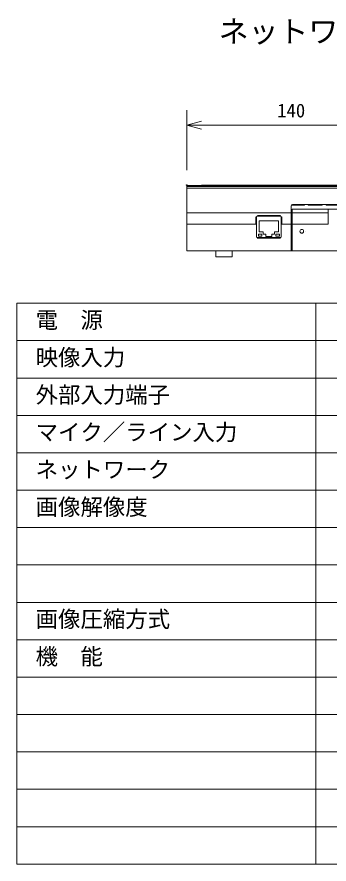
# Model space of a CAD drawing. Units: millimetres, scale not verified. Extents: x -63 to 62, y -56 to 57.
# Drawn here: x -62.5 to -20.7, y -56.5 to 56.8 of the extents above; entities that cross this region are included whole.
import ezdxf
from ezdxf.enums import TextEntityAlignment as Align

# ---------------------------------------------------------------- set-up
doc = ezdxf.new("R2010")
doc.units = ezdxf.units.MM
doc.header["$LTSCALE"] = 0.125
doc.header["$PDMODE"] = 32
doc.header["$PDSIZE"] = 0.025
for name, color, linetype, lineweight in [('0-0_0', 7, 'Continuous', 18), ('0-1_WAKU', 1, 'Continuous', 18), ('0-4_GAIKEI', 1, 'Continuous', 18), ('0-5_SUNPO', 7, 'Continuous', 18)]:
    doc.layers.add(name, color=color, linetype=linetype, lineweight=lineweight)
doc.layers.add('0-2_MOJI1', color=7, linetype='Continuous')
doc.layers.add('0-6_DEFPOINTS', color=7, linetype='Continuous')
doc.styles.add('ＭＳ ゴシック', font='')
doc.styles.get('ＭＳ ゴシック').set_extended_font_data('MS Gothic')

# ---------------------------------------------------------------- blocks, each defined once
blk = doc.blocks.new('_OPEN30')
at = {"layer": '0-0_0'}
blk.add_line((0, 0), (-1, 0), dxfattribs=at)
blk.add_lwpolyline([(-1, 0.26795), (0, 0), (-1, -0.26795)], dxfattribs=at)
blk = doc.blocks.new('D5')
at = {"layer": '0-5_SUNPO'}
for p, q in [((-36.7332, 39.2495), (-36.7332, 47.2495)), ((-8.7532, 39.2495), (-8.7532, 47.2495)), ((-34.7332, 45.2495), (-10.7532, 45.2495))]:
    blk.add_line(p, q, dxfattribs=at)
at = {"layer": '0-6_DEFPOINTS'}
for p in [(-8.7532, 45.2495), (-36.7332, 37.2495), (-8.7532, 37.2495)]:
    blk.add_point(p, dxfattribs=at)
at = {"layer": '0-5_SUNPO', "xscale": 2, "yscale": 2, "rotation": 180}
blk.add_blockref('_OPEN30', (-36.7332, 45.2495), dxfattribs=at)
at = {"layer": '0-5_SUNPO', "xscale": 2, "yscale": 2}
blk.add_blockref('_OPEN30', (-8.7532, 45.2495), dxfattribs=at)
at = {"layer": '0-5_SUNPO', "style": 'ＭＳ ゴシック'}
blk.add_text('140', height=1.833, dxfattribs=at).set_placement((-24.6182, 45.7495), align=Align.BOTTOM_LEFT)

msp = doc.modelspace()

# ---------------------------------------------------------------- linework, layer by layer
at = {"layer": '0-1_WAKU', "color": 4}
for p, q in [((-62.5138, 18.5084), (-62.5138, -56.4916)), ((62.4862, 18.5084), (-62.5138, 18.5084)), ((-22.5138, -56.4916), (-22.5138, 18.5084)), ((-62.5138, -56.4916), (62.4862, -56.4916))]:
    msp.add_line(p, q, dxfattribs=at)
at = {"layer": '0-1_WAKU'}
for p, q in [((-62.5138, 13.5084), (62.4862, 13.5084)), ((-62.5138, 8.5084), (62.4862, 8.5084)), ((-62.5138, 3.5084), (62.4862, 3.5084)), ((-62.5138, -1.4916), (62.4862, -1.4916)), ((-62.5138, -6.4916), (62.4862, -6.4916)), ((-62.5138, -11.4916), (62.4862, -11.4916)), ((62.4862, -16.4916), (-62.5138, -16.4916)), ((-62.5138, -21.4916), (62.4862, -21.4916)), ((-62.5138, -26.4916), (62.4862, -26.4916)), ((-62.5138, -31.4916), (62.4862, -31.4916)), ((-62.5138, -36.4916), (62.4862, -36.4916)), ((-62.5138, -41.4916), (62.4862, -41.4916)), ((-62.5138, -46.4916), (62.4862, -46.4916)), ((-62.5138, -51.4916), (62.4862, -51.4916))]:
    msp.add_line(p, q, dxfattribs=at)
at = {"layer": '0-4_GAIKEI', "color": 7}
for p, q in [((-39.7965, 25.5128), (-39.7965, 34.1055)), ((-39.6978, 34.2207), (-39.7848, 34.1338)), ((-11.9239, 34.2328), (-39.6691, 34.2328)), ((-39.7965, 25.5128), (-11.8165, 25.5128)), ((-35.8965, 24.7076), (-35.8965, 25.5128)), ((-33.6965, 24.7076), (-33.6965, 25.5128)), ((-35.8965, 24.7076), (-33.6965, 24.7076))]:
    msp.add_line(p, q, dxfattribs=at)
at = {"layer": '0-4_GAIKEI'}
for p, q in [((-39.7156, 34.1036), (-11.8775, 34.1036)), ((-37.7965, 34.3128), (-37.7965, 34.2328)), ((-37.7965, 34.3128), (-13.7965, 34.3128)), ((-39.7965, 33.9036), (-11.8165, 33.9036)), ((-39.6918, 30.6184), (-25.8165, 30.6184)), ((-25.8165, 25.5128), (-25.8165, 31.5076)), ((-25.6965, 30.616), (-25.8165, 30.616)), ((-25.7765, 31.6276), (-24.0465, 31.6276)), ((-25.6965, 31.1063), (-25.6965, 25.5128)), ((-25.6965, 31.1063), (-11.8307, 31.1063)), ((-25.6965, 30.6184), (-20.8465, 30.6184)), ((-25.6165, 31.7076), (-11.8419, 31.7076)), ((-24.0465, 31.7076), (-24.0465, 31.6276)), ((-23.5465, 31.7076), (-23.5465, 31.6276)), ((-23.5465, 31.6276), (-21.6465, 31.6276)), ((-21.6465, 31.7076), (-21.6465, 31.6276)), ((-21.1465, 31.7076), (-21.1465, 31.6276)), ((-21.1465, 31.6276), (-19.2465, 31.6276)), ((-20.8465, 30.6184), (-20.8458, 31.1076)), ((-20.8464, 29.0629), (-20.8465, 30.6184)), ((-30.5425, 29.063), (-30.5419, 30.0538)), ((-30.442, 29.6153), (-30.4419, 30.0533)), ((-30.3423, 30.2542), (-27.2508, 30.2542)), ((-30.3423, 30.1531), (-27.2508, 30.1531)), ((-30.0965, 29.5276), (-30.0965, 28.0476)), ((-27.4965, 29.5276), (-30.0965, 29.5276)), ((-27.4965, 28.0476), (-27.4965, 29.5276)), ((-27.0511, 30.0538), (-27.0505, 29.063)), ((-39.692, 29.0629), (-30.5425, 29.063)), ((-27.0505, 29.0629), (-20.8464, 29.0629)), ((-27.241, 27.3123), (-30.3521, 27.3123)), ((-27.241, 27.1962), (-30.3521, 27.1962)), ((-30.2025, 27.7676), (-30.2025, 27.4876)), ((-29.7225, 27.7676), (-30.2025, 27.7676)), ((-30.2025, 27.4876), (-29.7225, 27.4876)), ((-30.0965, 28.0476), (-29.5465, 28.0476)), ((-29.7225, 27.4876), (-29.7225, 27.7676)), ((-29.5465, 28.0476), (-29.5465, 27.7276)), ((-29.5465, 27.7276), (-29.1965, 27.7276)), ((-29.1965, 27.7276), (-29.1965, 27.4276)), ((-29.1965, 27.4276), (-28.3965, 27.4276)), ((-28.3965, 27.4276), (-28.3965, 27.7276)), ((-28.3965, 27.7276), (-28.0465, 27.7276)), ((-28.0465, 27.7276), (-28.0465, 28.0476)), ((-28.0465, 28.0476), (-27.4965, 28.0476)), ((-27.8705, 27.7676), (-27.8705, 27.4876)), ((-27.3905, 27.7676), (-27.8705, 27.7676)), ((-27.8705, 27.4876), (-27.3905, 27.4876)), ((-27.3905, 27.4876), (-27.3905, 27.7676)), ((-23.8521, 28.1567), (-23.8526, 28.1276))]:
    msp.add_line(p, q, dxfattribs=at)
for points in [[(-30.4501, 27.4129), (-30.4489, 27.5831), (-30.4476, 27.7694), (-30.4465, 27.956), (-30.4455, 28.1429), (-30.4446, 28.3301), (-30.4439, 28.5174), (-30.4433, 28.7049), (-30.4428, 28.8926), (-30.4424, 29.1627), (-30.442, 29.6153)], [(-30.4419, 30.0533), (-30.4419, 30.0567), (-30.4413, 30.0643), (-30.4402, 30.0717), (-30.4385, 30.0791), (-30.4363, 30.0863), (-30.4336, 30.0934), (-30.4303, 30.1002), (-30.4265, 30.1067), (-30.4222, 30.1129), (-30.4175, 30.1188), (-30.4124, 30.1243), (-30.4068, 30.1294), (-30.4009, 30.1341), (-30.3946, 30.1383), (-30.3881, 30.142), (-30.3812, 30.1452), (-30.3742, 30.1479), (-30.367, 30.15), (-30.3596, 30.1516), (-30.3521, 30.1526), (-30.3446, 30.1531), (-30.3423, 30.1531)], [(-27.2508, 30.1531), (-27.2474, 30.153), (-27.2398, 30.1525), (-27.2324, 30.1514), (-27.225, 30.1497), (-27.2178, 30.1475), (-27.2108, 30.1448), (-27.204, 30.1415), (-27.1975, 30.1377), (-27.1913, 30.1334), (-27.1854, 30.1287), (-27.1799, 30.1235), (-27.1748, 30.118), (-27.1701, 30.112), (-27.1659, 30.1058), (-27.1622, 30.0992), (-27.159, 30.0924), (-27.1564, 30.0853), (-27.1542, 30.0781), (-27.1526, 30.0707), (-27.1516, 30.0632), (-27.1511, 30.0557), (-27.1511, 30.0533)], [(-27.1516, 30.0632), (-27.1497, 28.7063), (-27.1491, 28.5187), (-27.1484, 28.3314), (-27.1476, 28.1443), (-27.1466, 27.9574), (-27.1454, 27.7707), (-27.1442, 27.5844), (-27.1429, 27.4129)], [(-30.3521, 27.3123), (-30.3548, 27.3124), (-30.3621, 27.3129), (-30.3694, 27.3139), (-30.3767, 27.3155), (-30.3838, 27.3176), (-30.3907, 27.3203), (-30.3975, 27.3235), (-30.4039, 27.3273), (-30.4101, 27.3315), (-30.416, 27.3362), (-30.4215, 27.3414), (-30.4265, 27.3469), (-30.4312, 27.3529), (-30.4354, 27.3592), (-30.4391, 27.3658), (-30.4423, 27.3727), (-30.4449, 27.3798), (-30.4471, 27.3872), (-30.4487, 27.3947), (-30.4497, 27.4024), (-30.4501, 27.4102), (-30.4501, 27.4129)], [(-27.1429, 27.4129), (-27.1429, 27.4091), (-27.1434, 27.4013), (-27.1445, 27.3937), (-27.1462, 27.3862), (-27.1484, 27.3788), (-27.1512, 27.3717), (-27.1544, 27.3649), (-27.1582, 27.3583), (-27.1625, 27.352), (-27.1672, 27.3461), (-27.1723, 27.3406), (-27.1778, 27.3355), (-27.1837, 27.3309), (-27.19, 27.3267), (-27.1965, 27.323), (-27.2033, 27.3199), (-27.2102, 27.3173), (-27.2174, 27.3152), (-27.2246, 27.3137), (-27.2319, 27.3128), (-27.2393, 27.3124), (-27.241, 27.3123)]]:
    msp.add_lwpolyline(points, dxfattribs=at)
msp.add_circle((-24.3965, 28.1276), 0.25, dxfattribs=at)
msp.add_arc((-25.6165, 31.5076), 0.2, 90, 180, dxfattribs=at)

# ---------------------------------------------------------------- block references
at = {"layer": '0-5_SUNPO'}
msp.add_blockref('D5', (-3.0634, -2.9366), dxfattribs=at)

# ---------------------------------------------------------------- texts
at = {"layer": '0-2_MOJI1', "style": 'ＭＳ ゴシック'}
for s, height, p in [('ネットワークビデオエンコーダー', 2.933, (-35.5138, 52.5084)), ('電\u3000源', 2.199, (-60.0138, 14.5084)), ('映像入力', 2.199, (-60.0138, 9.5084)), ('外部入力端子', 2.199, (-60.0138, 4.5084)), ('マイク／ライン入力', 2.199, (-60.0138, -0.4916)), ('ネットワーク', 2.199, (-60.0138, -5.4916)), ('画像解像度', 2.199, (-60.0138, -10.4916)), ('画像圧縮方式', 2.199, (-60.0138, -25.4916)), ('機\u3000能', 2.199, (-60.0138, -30.4916))]:
    msp.add_text(s, height=height, dxfattribs=at).set_placement(p, align=Align.BOTTOM_LEFT)

doc.saveas('drawing.dxf')
